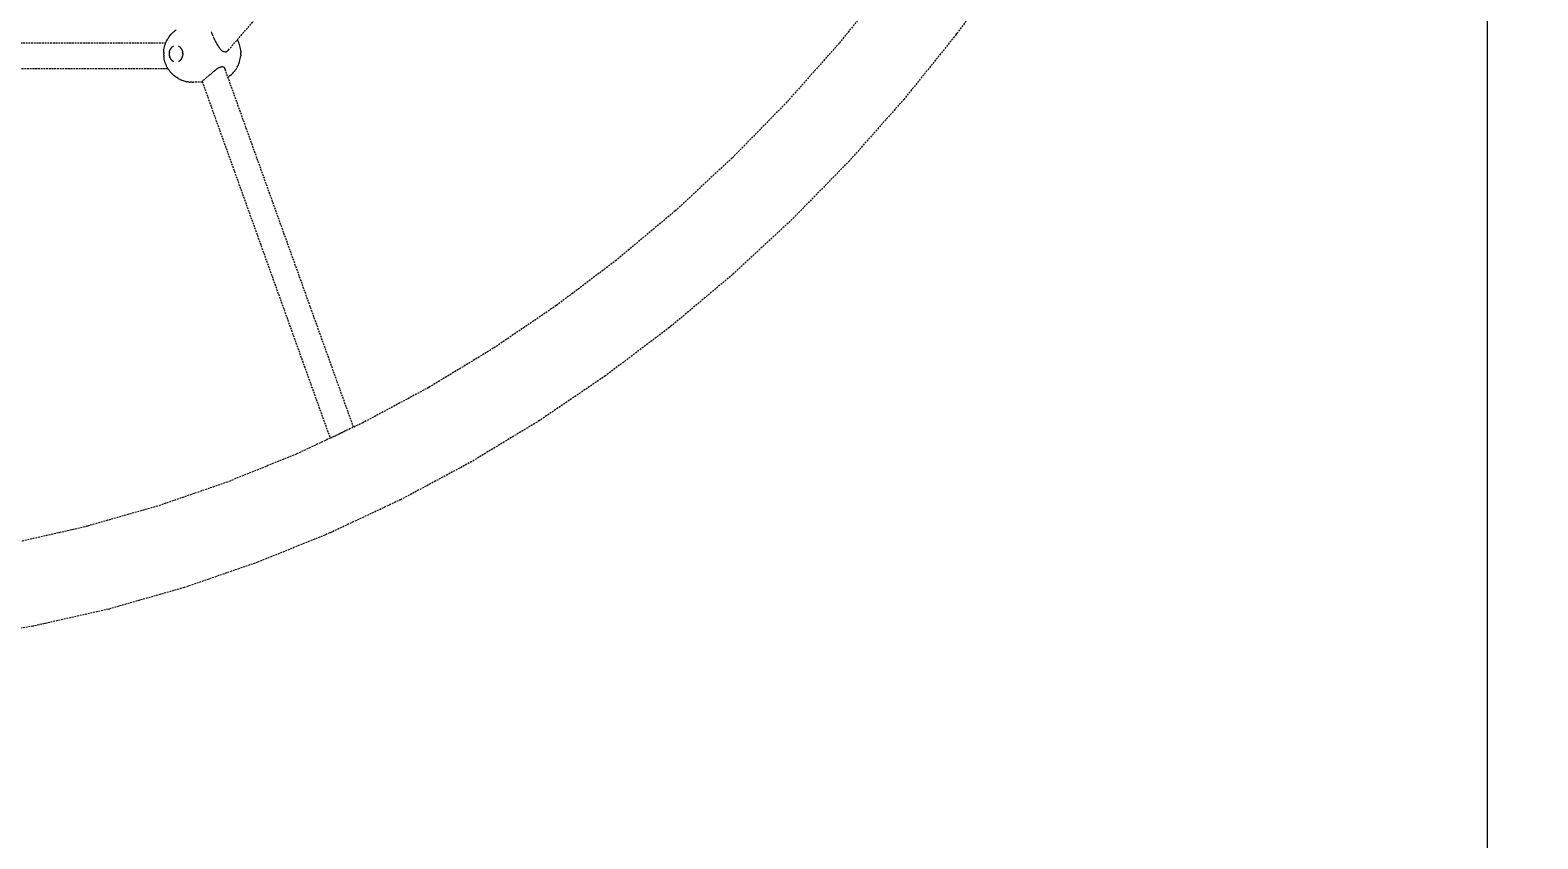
# Model space of a CAD drawing. Header units: millimetres. Extents: x -3308 to 2964, y -3155 to 3173.
# Drawn here: x 542 to 1597, y -1015 to -449 of the extents above; entities that cross this region are included whole.
import ezdxf

# ---------------------------------------------------------------- set-up
doc = ezdxf.new("R2010")
doc.units = ezdxf.units.MM
doc.linetypes.add('HIDDEN', pattern=[1.905, 1.27, -0.635])
for name, color, linetype in [('DIKOM_ЗОНА', 90, 'Continuous'), ('DIKOM_ОБЪЕКТ', 7, 'Continuous'), ('DIKOM_РАЗМЕР_ЗОНА', 7, 'Continuous'), ('DIKOM_РАЗМЕР_ОБЪЕКТА', 7, 'Continuous')]:
    doc.layers.add(name, color=color, linetype=linetype)
doc.styles.add('style1', font='arialbd.ttf', dxfattribs={"width": 0.8})
doc.dimstyles.new('1-50', dxfattribs={"dimtxt": 300, "dimasz": 200, "dimexe": 100, "dimexo": 0, "dimgap": 100, "dimtad": 1, "dimtxsty": 'style1', "dimcen": 200, "dimclrd": 7, "dimclre": 7, "dimclrt": 7, "dimadec": 1, "dimazin": 2, "dimtfac": 1, "dimtmove": 0, "dimatfit": 2, "dimfxl": 0, "dimlwd": 25, "dimlwe": 18, "dimarcsym": 0})

# ---------------------------------------------------------------- blocks, each defined once
blk = doc.blocks.new('*D0')
at = {"layer": 'Defpoints', "color": 0, "transparency": 16777216}
for p in [(-968.9, 402.9), (1561.4, 392.3), (1561.4, -1613.7)]:
    blk.add_point(p, dxfattribs=at)
at = {"layer": 'DIKOM_РАЗМЕР_ОБЪЕКТА', "color": 7, "lineweight": 18, "transparency": 16777216}
for p, q in [((-968.9, 402.9), (-968.9, -1713.7)), ((1561.4, 392.3), (1561.4, -1713.7))]:
    blk.add_line(p, q, dxfattribs=at)
at = {"layer": 'DIKOM_РАЗМЕР_ОБЪЕКТА', "color": 7, "lineweight": 25, "transparency": 16777216}
blk.add_line((-768.9, -1613.7), (1361.4, -1613.7), dxfattribs=at)
at = {"layer": 'DIKOM_РАЗМЕР_ОБЪЕКТА', "color": 7, "transparency": 16777216}
for points in [[(-768.9, -1580.3), (-768.9, -1647), (-968.9, -1613.7)], [(1361.4, -1580.3), (1361.4, -1647), (1561.4, -1613.7)]]:
    blk.add_solid(points, dxfattribs=at)
at = {"layer": 'DIKOM_РАЗМЕР_ОБЪЕКТА', "color": 7, "transparency": 16777216, "insert": (296.2, -1334.8), "char_height": 300, "attachment_point": 5, "style": 'style1'}
blk.add_mtext('{\\fArial|b0|i0|c204|p34;\\H1.16667x;2530}', dxfattribs=at)
blk = doc.blocks.new('*D3')
at = {"layer": 'Defpoints', "color": 0, "transparency": 16777216}
for p in [(-2475.1, 396.5), (2964.2, 270.5), (2964.2, -3054.5)]:
    blk.add_point(p, dxfattribs=at)
at = {"layer": 'DIKOM_РАЗМЕР_ЗОНА', "color": 7, "lineweight": 18, "transparency": 16777216}
for p, q in [((-2475.1, 396.5), (-2475.1, -3154.5)), ((2964.2, 270.5), (2964.2, -3154.5))]:
    blk.add_line(p, q, dxfattribs=at)
at = {"layer": 'DIKOM_РАЗМЕР_ЗОНА', "color": 7, "lineweight": 25, "transparency": 16777216}
blk.add_line((-2275.1, -3054.5), (2764.2, -3054.5), dxfattribs=at)
at = {"layer": 'DIKOM_РАЗМЕР_ЗОНА', "color": 7, "transparency": 16777216}
for points in [[(-2275.1, -3021.2), (-2275.1, -3087.9), (-2475.1, -3054.5)], [(2764.2, -3021.2), (2764.2, -3087.9), (2964.2, -3054.5)]]:
    blk.add_solid(points, dxfattribs=at)
at = {"layer": 'DIKOM_РАЗМЕР_ЗОНА', "color": 7, "transparency": 16777216, "insert": (244.6, -2775.8), "char_height": 300, "attachment_point": 5, "style": 'style1'}
blk.add_mtext('{\\fArial|b0|i0|c204|p34;\\H1.16667x;5440}', dxfattribs=at)

msp = doc.modelspace()

# ---------------------------------------------------------------- linework, layer by layer
at = {"layer": 'DIKOM_ЗОНА', "color": 3, "lineweight": 15}
msp.add_lwpolyline([(693.692, -2363.404, 0.36790019), (2964.216, 270.488), (2964.216, 516.8, 0.36790019), (693.692, 3150.693, 0.06874239), (35.058, 3150.693, 0.29958044), (-2457.405, 582.584, 0.09387458), (-2457.817, 210.366, 0.30023222), (35.058, -2363.404, 0.06874239)], format="xyb", close=True, dxfattribs=at)
at = {"layer": 'DIKOM_ОБЪЕКТ', "color": 7, "linetype": 'HIDDEN', "lineweight": 15}
for p, q in [((680.792, -462.747), (1098.56, 19.651)), ((1224.922, -403.974), (1190.457, -451.144)), ((1142.463, -415.201), (1108.158, -457.795)), ((639.092, -453.72), (639.37, -453.345)), ((639.37, -453.345), (639.962, -452.551)), ((639.962, -452.551), (640.59, -451.804)), ((640.59, -451.804), (641.255, -451.106)), ((641.255, -451.106), (641.64, -450.709)), ((641.64, -450.709), (642.356, -450.044)), ((642.356, -450.044), (643.104, -449.436)), ((643.104, -449.436), (643.57, -449.057)), ((643.57, -449.057), (644.365, -448.493)), ((669.034, -450.229), (668.996, -449.987)), ((669.095, -450.482), (669.035, -450.232)), ((669.259, -451.035), (669.173, -450.753)), ((669.362, -451.326), (669.26, -451.039)), ((669.599, -451.951), (669.477, -451.635)), ((669.72, -452.23), (669.601, -451.956)), ((669.888, -452.63), (669.771, -452.341)), ((670.051, -452.991), (669.892, -452.636)), ((670.409, -453.764), (670.23, -453.375)), ((1189.899, -451.842), (1153.47, -497.071)), ((1189.899, -451.842), (1190.457, -451.144)), ((358.002, -457.644), (636.984, -457.644)), ((635.544, -464.336), (635.607, -463.364)), ((635.607, -463.364), (635.717, -462.398)), ((635.717, -462.398), (635.873, -461.444)), ((635.873, -461.444), (636.076, -460.503)), ((636.076, -460.503), (636.324, -459.579)), ((636.324, -459.579), (636.392, -459.334)), ((636.392, -459.334), (636.697, -458.394)), ((636.697, -458.394), (637.047, -457.48)), ((637.047, -457.48), (637.44, -456.593)), ((637.44, -456.593), (637.876, -455.738)), ((637.876, -455.738), (638.063, -455.382)), ((638.063, -455.382), (638.557, -454.532)), ((638.557, -454.532), (639.092, -453.72)), ((639.57, -464.092), (639.616, -463.844)), ((639.616, -463.844), (639.671, -463.599)), ((639.735, -463.358), (639.671, -463.599)), ((639.735, -463.358), (639.807, -463.12)), ((639.807, -463.12), (639.887, -462.886)), ((639.976, -462.658), (639.887, -462.886)), ((639.976, -462.658), (640.072, -462.434)), ((640.072, -462.434), (640.176, -462.216)), ((640.176, -462.216), (640.288, -462.003)), ((640.407, -461.797), (640.288, -462.003)), ((640.407, -461.797), (640.534, -461.597)), ((640.534, -461.597), (640.667, -461.405)), ((640.807, -461.221), (640.667, -461.405)), ((640.807, -461.221), (640.953, -461.044)), ((640.953, -461.044), (641.105, -460.875)), ((641.105, -460.875), (641.263, -460.715)), ((641.427, -460.564), (641.263, -460.715)), ((641.427, -460.564), (641.596, -460.421)), ((641.596, -460.421), (641.77, -460.287)), ((641.77, -460.287), (641.949, -460.164)), ((642.132, -460.05), (641.949, -460.164)), ((642.132, -460.05), (642.319, -459.946)), ((645.907, -459.933), (646.096, -460.036)), ((646.28, -460.148), (646.096, -460.036)), ((646.28, -460.148), (646.461, -460.271)), ((646.461, -460.271), (646.638, -460.403)), ((646.638, -460.403), (646.809, -460.544)), ((646.975, -460.694), (646.809, -460.544)), ((646.975, -460.694), (647.136, -460.854)), ((647.136, -460.854), (647.291, -461.021)), ((647.291, -461.021), (647.44, -461.197)), ((647.583, -461.381), (647.44, -461.197)), ((647.583, -461.381), (647.719, -461.572)), ((647.719, -461.572), (647.849, -461.771)), ((647.971, -461.977), (647.849, -461.771)), ((647.971, -461.977), (648.086, -462.188)), ((648.086, -462.188), (648.194, -462.406)), ((648.194, -462.406), (648.294, -462.629)), ((648.386, -462.857), (648.294, -462.629)), ((648.386, -462.857), (648.47, -463.089)), ((648.47, -463.089), (648.546, -463.327)), ((648.614, -463.568), (648.546, -463.327)), ((648.614, -463.568), (648.673, -463.812)), ((648.673, -463.812), (648.723, -464.059)), ((648.723, -464.059), (648.765, -464.309)), ((670.576, -454.097), (670.414, -453.773)), ((670.82, -454.606), (670.629, -454.2)), ((671.044, -455.043), (670.82, -454.606)), ((671.401, -455.753), (671.121, -455.182)), ((671.58, -456.081), (671.409, -455.769)), ((671.773, -456.465), (671.643, -456.196)), ((672.119, -457.108), (671.78, -456.48)), ((672.536, -457.883), (672.192, -457.238)), ((672.697, -458.153), (672.544, -457.897)), ((672.931, -458.578), (672.786, -458.303)), ((673.302, -459.212), (672.938, -458.591)), ((673.741, -459.951), (673.415, -459.39)), ((673.956, -460.28), (673.748, -459.962)), ((674.096, -460.494), (673.956, -460.28)), ((674.568, -461.216), (674.164, -460.609)), ((674.87, -461.61), (674.671, -461.351)), ((675.397, -462.292), (674.989, -461.782)), ((675.81, -462.734), (675.513, -462.417)), ((676.235, -463.155), (675.825, -462.752)), ((676.622, -463.458), (676.239, -463.159)), ((677.085, -463.742), (676.662, -463.49)), ((677.355, -463.855), (677.09, -463.744)), ((677.938, -464.04), (677.517, -463.928)), ((678.364, -464.077), (677.942, -464.041)), ((678.788, -464.037), (678.368, -464.077)), ((678.792, -464.037), (679.205, -463.922)), ((679.213, -463.919), (679.423, -463.822)), ((679.423, -463.822), (679.622, -463.732)), ((679.626, -463.73), (680.023, -463.476)), ((680.027, -463.473), (680.413, -463.148)), ((680.486, -463.071), (680.789, -462.749)), ((687.242, -455.657), (687.121, -455.438)), ((687.686, -456.576), (687.242, -455.657)), ((688.084, -457.528), (687.686, -456.576)), ((688.19, -457.788), (688.084, -457.528)), ((688.526, -458.733), (688.19, -457.788)), ((688.814, -459.702), (688.526, -458.733)), ((689.053, -460.69), (688.814, -459.702)), ((689.241, -461.696), (689.053, -460.69)), ((689.379, -462.713), (689.241, -461.696)), ((689.465, -463.739), (689.379, -462.713)), ((689.465, -463.739), (689.499, -464.769)), ((1108.158, -457.795), (1071.564, -499.041)), ((635.544, -464.336), (635.528, -465.311)), ((635.559, -466.287), (635.528, -465.311)), ((635.559, -466.287), (635.638, -467.259)), ((635.763, -468.223), (635.638, -467.259)), ((635.935, -469.177), (635.763, -468.223)), ((636.153, -470.116), (635.935, -469.177)), ((636.416, -471.038), (636.153, -470.116)), ((636.416, -471.038), (636.488, -471.267)), ((636.807, -472.205), (636.488, -471.267)), ((637.172, -473.118), (636.807, -472.205)), ((637.58, -474.002), (637.172, -473.118)), ((638.029, -474.854), (637.58, -474.002)), ((639.472, -465.099), (639.469, -465.353)), ((639.469, -465.353), (639.476, -465.607)), ((639.472, -465.099), (639.483, -464.846)), ((639.476, -465.607), (639.491, -465.861)), ((639.483, -464.846), (639.503, -464.593)), ((639.515, -466.114), (639.491, -465.861)), ((639.532, -464.341), (639.503, -464.593)), ((639.515, -466.114), (639.549, -466.365)), ((639.532, -464.341), (639.57, -464.092)), ((639.59, -466.615), (639.549, -466.365)), ((639.64, -466.862), (639.59, -466.615)), ((639.699, -467.107), (639.64, -466.862)), ((639.699, -467.107), (639.767, -467.348)), ((639.843, -467.585), (639.767, -467.348)), ((639.927, -467.818), (639.843, -467.585)), ((639.927, -467.818), (640.019, -468.046)), ((640.119, -468.269), (640.019, -468.046)), ((640.227, -468.487), (640.119, -468.269)), ((640.342, -468.698), (640.227, -468.487)), ((640.342, -468.698), (640.465, -468.903)), ((640.594, -469.102), (640.465, -468.903)), ((640.731, -469.294), (640.594, -469.102)), ((640.731, -469.294), (640.874, -469.478)), ((641.023, -469.653), (640.874, -469.478)), ((641.178, -469.821), (641.023, -469.653)), ((641.338, -469.98), (641.178, -469.821)), ((641.338, -469.98), (641.504, -470.13)), ((641.676, -470.272), (641.504, -470.13)), ((641.852, -470.404), (641.676, -470.272)), ((642.033, -470.526), (641.852, -470.404)), ((642.033, -470.526), (642.218, -470.639)), ((642.407, -470.741), (642.218, -470.639)), ((642.598, -470.833), (642.407, -470.741)), ((646.181, -470.625), (645.994, -470.728)), ((646.181, -470.625), (646.364, -470.511)), ((646.543, -470.387), (646.364, -470.511)), ((646.718, -470.254), (646.543, -470.387)), ((646.887, -470.111), (646.718, -470.254)), ((646.887, -470.111), (647.05, -469.96)), ((647.208, -469.799), (647.05, -469.96)), ((647.361, -469.631), (647.208, -469.799)), ((647.507, -469.454), (647.361, -469.631)), ((647.507, -469.454), (647.646, -469.269)), ((647.779, -469.077), (647.646, -469.269)), ((647.906, -468.878), (647.779, -469.077)), ((647.906, -468.878), (648.025, -468.671)), ((648.137, -468.459), (648.025, -468.671)), ((648.241, -468.24), (648.137, -468.459)), ((648.338, -468.016), (648.241, -468.24)), ((648.338, -468.016), (648.426, -467.788)), ((648.506, -467.554), (648.426, -467.788)), ((648.578, -467.316), (648.506, -467.554)), ((648.578, -467.316), (648.642, -467.075)), ((648.697, -466.83), (648.642, -467.075)), ((648.744, -466.583), (648.697, -466.83)), ((648.782, -466.333), (648.744, -466.583)), ((648.798, -464.56), (648.765, -464.309)), ((648.782, -466.333), (648.81, -466.081)), ((648.798, -464.56), (648.822, -464.813)), ((648.831, -465.829), (648.81, -466.081)), ((648.822, -464.813), (648.837, -465.067)), ((648.842, -465.575), (648.831, -465.829)), ((648.844, -465.321), (648.837, -465.067)), ((648.844, -465.321), (648.842, -465.575)), ((675.001, -474.664), (675.471, -474.522)), ((675.483, -474.519), (675.731, -474.476)), ((676.231, -474.432), (675.939, -474.441)), ((676.759, -474.48), (676.369, -474.429)), ((677.127, -474.596), (676.769, -474.484)), ((677.457, -474.77), (677.127, -474.595)), ((686.912, -474.797), (687.388, -473.91)), ((687.388, -473.91), (687.818, -472.988)), ((687.818, -472.988), (688.2, -472.033)), ((688.302, -471.758), (688.2, -472.033)), ((688.302, -471.758), (688.623, -470.811)), ((688.623, -470.811), (688.895, -469.841)), ((688.895, -469.841), (689.118, -468.85)), ((689.118, -468.85), (689.29, -467.844)), ((689.29, -467.844), (689.411, -466.826)), ((689.481, -465.799), (689.411, -466.826)), ((689.481, -465.799), (689.499, -464.769)), ((358.998, -475.643), (638.491, -475.643)), ((638.029, -474.854), (638.222, -475.193)), ((638.729, -476.04), (638.222, -475.193)), ((639.277, -476.847), (638.729, -476.04)), ((639.862, -477.612), (639.277, -476.847)), ((639.862, -477.612), (640.166, -477.995)), ((640.806, -478.738), (640.166, -477.995)), ((641.482, -479.431), (640.806, -478.738)), ((641.482, -479.431), (641.873, -479.81)), ((642.6, -480.469), (641.873, -479.81)), ((643.357, -481.072), (642.6, -480.469)), ((643.357, -481.072), (643.83, -481.431)), ((644.633, -481.99), (643.83, -481.431)), ((645.461, -482.487), (644.633, -481.99)), ((645.461, -482.487), (646.005, -482.811)), ((646.872, -483.254), (646.005, -482.811)), ((646.872, -483.254), (647.462, -483.525)), ((648.363, -483.908), (647.462, -483.525)), ((649.279, -484.223), (648.363, -483.908)), ((649.279, -484.223), (649.919, -484.44)), ((650.86, -484.689), (649.919, -484.44)), ((650.86, -484.689), (651.527, -484.844)), ((652.486, -485.022), (651.527, -484.844)), ((653.172, -485.111), (652.486, -485.022)), ((653.172, -485.111), (654.143, -485.218)), ((662.594, -485.161), (656.274, -485.264)), ((662.454, -484.772), (751.977, -734.327)), ((662.594, -484.424), (662.745, -484.27)), ((662.955, -484.07), (663.21, -483.861)), ((663.272, -483.808), (663.521, -483.594)), ((663.539, -483.58), (663.76, -483.412)), ((663.904, -483.284), (664.29, -482.973)), ((664.433, -482.862), (664.736, -482.604)), ((664.736, -482.604), (665.075, -482.339)), ((665.222, -482.207), (665.714, -481.801)), ((665.876, -481.669), (666.261, -481.335)), ((666.294, -481.307), (666.628, -481.036)), ((666.864, -480.822), (667.422, -480.348)), ((667.55, -480.238), (668.021, -479.82)), ((668.053, -479.794), (668.382, -479.521)), ((668.472, -479.437), (668.633, -479.288)), ((668.633, -479.288), (669.225, -478.778)), ((669.459, -478.579), (669.847, -478.234)), ((669.874, -478.211), (670.357, -477.812)), ((670.521, -477.666), (671.088, -477.188)), ((671.111, -477.17), (671.474, -476.89)), ((671.474, -476.89), (671.697, -476.701)), ((671.718, -476.684), (672.292, -476.241)), ((672.292, -476.241), (672.742, -475.928)), ((672.875, -475.827), (673.123, -475.659)), ((673.123, -475.659), (673.42, -475.459)), ((673.436, -475.449), (673.969, -475.138)), ((673.983, -475.131), (674.41, -474.923)), ((674.511, -474.87), (675.001, -474.664)), ((677.762, -475.002), (677.586, -474.871)), ((677.989, -475.245), (677.77, -475.01)), ((678.255, -475.631), (678.035, -475.297)), ((678.35, -475.836), (678.255, -475.631)), ((768.335, -726.636), (678.437, -476.021)), ((680.475, -481.705), (680.825, -481.481)), ((680.825, -481.481), (681.644, -480.87)), ((682.098, -480.52), (681.644, -480.87)), ((682.098, -480.52), (682.867, -479.861)), ((683.262, -479.478), (682.867, -479.861)), ((683.262, -479.478), (683.979, -478.778)), ((683.979, -478.778), (684.658, -478.022)), ((684.969, -477.635), (684.658, -478.022)), ((684.969, -477.635), (685.59, -476.851)), ((685.59, -476.851), (686.17, -476.019)), ((686.17, -476.019), (686.708, -475.143)), ((686.912, -474.797), (686.708, -475.143)), ((655.352, -485.267), (654.143, -485.218)), ((655.352, -485.267), (656.274, -485.264)), ((1071.564, -499.041), (1033.287, -538.197)), ((1153.47, -497.071), (1115.192, -540.216)), ((1033.287, -538.197), (993.415, -575.174)), ((1115.192, -540.216), (1075.153, -581.175)), ((993.415, -575.174), (952.044, -609.882)), ((1075.153, -581.175), (1033.447, -619.852)), ((952.25, -609.709), (910.174, -641.54)), ((1033.447, -619.852), (990.172, -656.157)), ((910.174, -641.54), (866.124, -671.455)), ((989.296, -656.837), (944.523, -690.707)), ((989.296, -656.837), (990.172, -656.157)), ((866.124, -671.455), (820.875, -698.878)), ((944.523, -690.707), (898.385, -722.041)), ((820.875, -698.878), (774.53, -723.745)), ((774.849, -723.573), (763.737, -728.798)), ((898.385, -722.041), (850.99, -750.764)), ((752.062, -734.286), (728.332, -745.443)), ((752.382, -734.146), (752.182, -734.235)), ((752.688, -734.007), (752.473, -734.104)), ((753.059, -733.837), (752.716, -733.994)), ((753.329, -733.712), (753.092, -733.822)), ((754.036, -733.437), (753.55, -733.628)), ((754.609, -733.199), (754.079, -733.42)), ((755.278, -732.907), (754.705, -733.158)), ((755.964, -732.595), (755.331, -732.883)), ((756.694, -732.252), (756.019, -732.569)), ((757.448, -731.888), (756.751, -732.224)), ((758.207, -731.511), (757.507, -731.859)), ((758.996, -731.111), (758.268, -731.481)), ((759.869, -730.658), (759.121, -731.047)), ((760.21, -730.477), (759.932, -730.625)), ((760.687, -730.251), (760.2, -730.482)), ((761.459, -729.884), (760.751, -730.22)), ((762.27, -729.498), (761.553, -729.839)), ((763.048, -729.127), (762.333, -729.468)), ((763.72, -728.806), (763.168, -729.07)), ((728.332, -745.443), (680.149, -765.019)), ((850.99, -750.764), (802.449, -776.809)), ((680.149, -765.019), (631.203, -781.884)), ((801.34, -777.352), (751.742, -800.669)), ((801.34, -777.352), (802.449, -776.809)), ((631.203, -781.884), (581.609, -795.999)), ((532.766, -806.982), (582.605, -795.716)), ((751.742, -800.669), (701.228, -821.193)), ((701.228, -821.193), (649.913, -838.874)), ((649.913, -838.874), (597.918, -853.672)), ((596.649, -854.018), (544.081, -865.901)), ((596.649, -854.018), (597.918, -853.672)), ((544.081, -865.901), (491.078, -874.839))]:
    msp.add_line(p, q, dxfattribs=at)

# ---------------------------------------------------------------- dimensions: what is measured, and where the dimension line sits
at = {"layer": 'DIKOM_РАЗМЕР_ЗОНА'}
dim = msp.add_linear_dim(base=(2964.216, -3054.544), p1=(-2475.082, 396.495), p2=(2964.216, 270.488), text='{\\fArial|b0|i0|c204|p34;\\H1.16667x;5440}', dimstyle='1-50', dxfattribs=at)
dim.commit()
dim.dimension.update_dxf_attribs({"geometry": '*D3', "text_midpoint": (244.567, -3054.544), "dimtype": 160})
at = {"layer": 'DIKOM_РАЗМЕР_ОБЪЕКТА'}
dim = msp.add_linear_dim(base=(1561.369, -1613.653), p1=(-968.896, 402.92), p2=(1561.369, 392.257), text='{\\fArial|b0|i0|c204|p34;\\H1.16667x;2530}', dimstyle='1-50', dxfattribs=at)
dim.commit()
dim.dimension.update_dxf_attribs({"geometry": '*D0', "text_midpoint": (296.237, -1613.653), "dimtype": 160})

doc.saveas('drawing.dxf')
